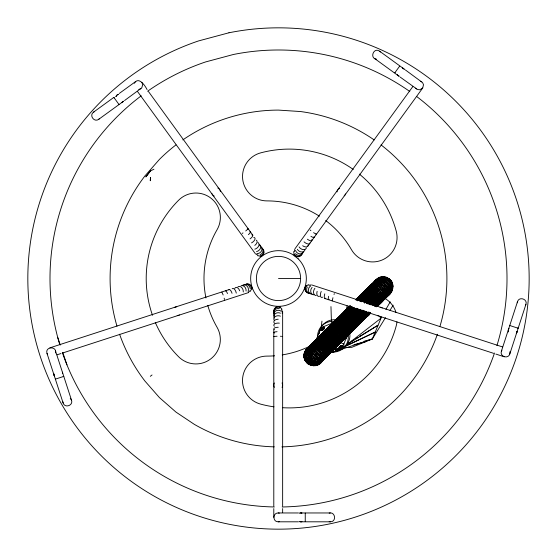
<?xml version="1.0" encoding="UTF-8"?>
<svg xmlns="http://www.w3.org/2000/svg" width="557" height="557" viewBox="0 0 557 557"><rect width="100%" height="100%" fill="white"/><g stroke="black" fill="none" stroke-linecap="round" stroke-linejoin="round"><path stroke-width="0.84" d="M343.453 338.788L343.474 337.967L345.326 336.115L346.182 337.584L344.115 339.693L343.001 339.777L342.52 338.76L345.326 336.115L345.18 338.043L344.115 339.693L343.453 338.788L342.52 338.76L344.428 337.41L345.18 338.043L346.182 337.584L343.453 338.788L343.001 339.777L345.18 338.043M375.515 305.953C382.151 300.293 396.918 292.669 389.83 282.002C386.022 276.279 376.323 276.676 373.399 283.053L373.719 283.569C372.682 286.994 373.455 291.039 376.177 293.483C371.032 288.728 373.225 279.154 380.02 277.268L380.431 277.992C377.235 287.022 370.865 294.562 365.726 302.548M305.633 350.813C311.391 338.51 330.593 350.402 322.294 361.082C315.534 371.073 299.575 360.302 305.786 350.151C322.531 333.998 343.237 322.656 362.913 310.507M55.547 352.971C57.072 345.82 44.748 346.468 47.018 353.417L63.115 402.976C64.668 408.448 73.489 405.58 71.533 400.246L55.428 350.687M376.483 306.51C383.703 299.965 402.76 284.662 386.154 277.205L361.542 301.817M323.088 359.78C316.244 373.949 295.753 359.759 307.081 348.689M305.25 513.108L305.25 521.658M323.631 352.33C326.486 363.853 311.245 370.809 305.313 360.052C301.086 351.968 309.915 345.598 315.304 341.142C329.438 329.368 344.929 319.321 360.818 310.082M305.083 358.262L304.025 357.469L304.233 355.603L305.675 352.741L316.139 339.798L332.097 324.355L343.453 314.97L353.542 307.749M317.615 339.276L317.03 337.89L321.215 327.613L321.946 321.124M351.237 306.761L342.506 313.939L331.116 324.654C330.322 329.855 336.498 333.065 338.788 337.173C339.812 338.941 340.954 341.107 340.195 343.182C335.648 347.457 331.206 353.208 324.835 354.635L323.694 354.127C322.141 347.624 314.461 344.01 308.578 347.366M392.755 288.143L392.817 285.003L372.724 305.104M298.482 521.805L278.222 521.805C272.54 522.02 272.54 512.746 278.222 512.962L298.482 512.962M221.867 292.112L223.162 294.98M375.112 280.832L359.913 300.919M507.657 331.951L501.397 351.216C499.434 356.557 508.263 359.425 509.808 353.953L525.912 304.394C527.876 299.06 519.047 296.192 517.502 301.664L508.652 328.895M517.286 302.799L517.502 301.664M509.808 353.953L509.934 351.669M324 353.82L323.345 358.687L323.875 358.987C339.345 345.11 350.757 327.063 363.554 310.764M294.646 249.487L294.472 251.667M304.721 356.772L303.899 355.93C307.241 346.705 315.847 340.369 322.705 333.747C333.476 324.446 344.985 315.958 357.253 308.724M362.718 301.643L375.362 283.06L376.943 280.345L377.284 278.66L374.311 282.141L373.42 285.003L377.347 294.486C381.079 297.417 386.795 296.832 390.067 293.483L377.347 294.486L375.119 292.369C368.532 290.448 362.691 296.428 357.587 299.701C359.725 293.978 366.597 289.048 372.41 287.433L373.364 288.136L373.782 289.577L377.347 294.486C381.148 297.271 386.788 296.902 390.067 293.483L376.929 306.615L389.601 291.297L392.755 285.073L391.87 282.086L369.444 304.512M376.052 306.294C381.991 300.383 391.348 295.384 392.943 286.542L373.789 305.689M337.445 350.715L331.763 352.623L342.04 348.445L346.224 338.162L341.852 327.808L347.157 305.856M321.41 330.043L322.775 327.523L323.735 326.973L324.599 327.697L324.23 328.741L322.691 330.217L321.124 330.475L320.923 329.375L322.775 327.523L322.983 328.623L321.124 330.475L321.716 328.825L323.735 326.973L322.983 328.623L320.923 329.375L321.41 330.043L322.691 330.217L324.599 327.697L322.983 328.623L324.23 328.741L321.124 330.475L324.599 327.697M344.393 338.614L344.115 339.693L343.474 337.967L346.175 336.609L344.393 338.614L343.474 337.967L343.001 339.777L344.428 337.41M320.964 362.579L358.959 309.518M392.393 289.64L392.817 288.08L374.652 306.246M332.961 297.696L332.202 300.898L332.522 300.376M341.796 327.168L338.997 329.271L340.111 330.851L341.796 327.168L339.143 330.754L340.111 330.851L342.116 328.909L340.856 327.412L338.997 329.271L339.143 330.754L342.116 328.909L341.002 328.902L339.143 330.754L340.856 327.412L342.52 328.031M324.125 355.352L322.761 360.101L323.116 360.261C337.486 344.811 349.434 327.182 362.092 310.319M339.06 347.283L340.543 347.171L340.118 348.793L341.81 346.969L342.395 345.312L340.828 345.577L339.06 347.283L339.067 348.404L340.118 348.793L342.597 346.419L342.395 345.312L339.06 347.283L340.8 348.111L342.597 346.419L339.067 348.404L340.828 345.577L340.926 346.545L339.067 348.404L342.395 345.312L340.118 348.793L340 347.853M304.588 355.241L304.025 354.391L304.7 352.581L307.311 348.626L309.4 346.538L332.48 330.872L364.779 310.938M334.026 294.507L334.346 293.65M150.306 376.316L152.047 374.979M345.695 347.526L351.773 347.345L372.334 338.99L381.559 316.919M282.051 313.131L282.49 312.101M374.617 305.668C380.765 300.62 388.779 296.985 392.462 289.577L375.822 306.218M391.808 291.067L392.462 289.577M332.23 323.401L331.338 325.434L329.744 326.165L332.23 323.401L330.224 325.33L331.06 327.091L333.532 324.501L331.596 324.313L332.661 323.826M377.521 305.856C379.602 301.1 375.724 296.039 371.951 293.421C365.796 288.241 359.766 294.792 356.383 299.847M324.014 356.877L321.96 361.409L335.537 343.941L360.553 309.901M501.397 351.216L501.892 350.179M525.418 305.438L525.912 304.394M323.735 326.973L322.6 329.243L321.124 330.475M304.7 353.716L304.387 352.894C318.52 334.27 339.345 321.654 358.987 309.434M331.979 351.098L331.29 352.393L331.102 351.704M307.77 246.215L422.714 88.006L423.508 84.713L422.575 82.624L405.343 69.917M333.19 323.582L331.06 327.091L329.744 326.165L332.724 324.042M333.302 350.464L331.29 352.393L333.775 349.629M385.897 309.379L390.234 301.845M323.666 358.367L321.681 361.688M134.272 83.278C138.693 75.982 145.105 85.667 147.062 89.593M376.267 306.601L391.87 290.998C386.6 303.3 367.606 295.154 373.399 283.053C364.863 286.771 368.783 299.527 376.915 300.912C386.071 303.092 394.175 289.647 386.607 283.053C381.051 276.342 368.678 281.675 371.004 290.496C373.482 301.699 387.665 300.752 391.87 290.998L377.347 294.486C370.753 290.476 363.255 297.584 357.705 300.724M339.067 350.172L372.334 338.99L385.465 317.685M389.991 310.34L393.165 305.194M346.224 338.162L363.679 310.715M368.274 303.488L374.123 295.029M249.808 290.817L248.38 292.481M306.427 349.511L349.615 306.155M305.055 352.226L304.978 351.467L306.085 349.852M399.529 66.422C400.775 64.549 393.632 74.38 395.031 72.626M364.389 301.824L376.769 283.074L378.363 280.067L378.962 278.326L378.6 277.859L356.041 299.903M367.293 302.959C372.48 294.848 378.99 287.175 381.949 277.894L381.517 276.913L380.09 277.205L357.295 299.986M368.316 304.094C373.747 295.704 380.515 287.718 383.46 278.04L383.056 276.787L381.587 276.843L357.664 300.759M357.343 309.177L328.811 349.009L322.433 358.457L319.802 363.568M361.054 301.553L376.281 279.663L356.083 299.687M369.709 304.609C375.223 296.213 382.025 288.178 384.943 278.416L384.588 276.913L381.587 276.843M356.222 308.23C343.565 326.632 328.895 343.899 318.374 363.658L318.493 364.369L321.305 362.238M372.605 305.034C377.883 296.428 386.676 288.296 387.512 277.859M294.966 248.784L412.772 86.641M354.642 308.035C341.831 326.458 326.792 343.746 316.912 363.979L317.072 364.953L320.143 363.227M364.919 311.217C351.961 326.91 340.919 345.458 324.425 357.601C322.454 365.023 311.607 366.186 307.541 359.94C302.179 353.298 308.947 342.896 316.787 343.049C336.908 346.343 321.48 373.601 309.177 356.181C304.825 349.093 312.825 338.858 320.665 340.828C327.077 342.242 332.014 351.042 327.098 356.445C321.695 361.361 312.888 356.431 311.481 350.012C309.441 342.715 318.026 338.837 321.821 334.116C332.083 324.613 343.084 315.868 354.934 308.418C358.332 312.561 366.172 321.8 370.468 312.978M373.594 305.556C379.101 297.083 387.637 289.062 388.821 278.667L386.085 277.275L383.125 276.725L359.154 300.683M353.263 307.736C340.23 326.137 324.842 343.453 315.408 364.069L315.582 365.308L316.759 365.267L318.841 364.02M150.46 170.895L145.92 176.827L150.46 170.895L153.927 169.231M359.042 300.174L371.61 284.342L374.179 281.772L374.311 282.141M317.33 346.022L318.214 347.15L319.76 347.728L324.536 347.29L331.338 344.623L339.972 339.505L355.714 327.154L367.126 316.425L367.432 314.601L366.165 311.662L349.281 332.752L339.213 344.163L331.408 351.968L328.512 354.356L324.752 356.139L323.819 355.658L323.039 350.91M374.422 306.051C380.132 297.779 388.396 289.925 389.997 279.67L388.897 278.597L364.487 303.001M352.296 307.116L333.928 331.443L319.969 351.857L314.851 361.103L313.897 363.916L314.051 365.427L315.262 365.629L317.427 364.605M368.163 312.47L350.242 333.128L335.913 346.955L332.209 349.824L326.604 352.866L324.689 353.131L323.332 352.63L322.503 351.439L322.231 349.594M366.75 312.728L355.408 326.625L339.791 343.76L337.612 344.421L334.395 343.425L330.837 340.988L327.718 337.646L325.385 333.037L325.497 330.447L337.243 319.21L352.303 307.179M358.04 299.882C364.111 293.623 371.387 277.309 382.227 285.261C391.446 292.488 384.226 301.365 376.783 306.622L391.063 292.314L377.347 294.486L374.311 291.053L372.925 290.427C366.36 290.691 361.375 296.039 356.48 299.84M375.585 305.884C381.294 298.065 389.051 290.608 390.993 280.839L390.067 279.6L366.221 303.44M351.432 306.649L333.044 330.308L318.82 350.833L313.473 360.476L312.428 363.533L312.519 365.301L313.723 365.754L315.937 364.953M369.075 312.616C360.205 323.178 350.819 333.371 340.418 342.451C335.244 346.001 329.647 352.692 322.74 351.209L321.702 350.13L321.229 348.424M357.141 299.77C362.168 294.604 366.234 287.642 372.842 284.446L373.364 285.066M350.687 306.35L332.285 329.208L317.796 349.685L312.185 359.641L311.015 362.927L311.022 364.939L312.185 365.636L314.413 365.065M376.059 306.308C381.893 298.796 389.399 291.61 391.801 282.155L391.063 280.77L367.885 303.948M390.004 293.546L391.063 292.314M369.716 312.818C360.699 323.109 351.126 332.982 340.452 341.58C334.987 345.208 329.027 351.133 321.932 349.9L320.7 348.954L320.059 347.422M320.031 335.878L317.337 338.21L320.031 335.878L317.337 338.21L318.583 337.626M322.294 361.082L320.679 362.865L370.537 313.006M350.256 306.03C339.93 317.504 330.238 329.563 321.243 342.109C317.017 349.176 310.472 355.867 309.601 364.348L310.681 365.274L312.881 364.932M376.184 306.858C382.158 299.631 389.503 292.717 392.393 283.576L390.993 280.839L388.821 278.667M330.872 325.072C321.584 335.968 310.214 346.301 305.313 360.052L305.772 361.709L307.492 362.168M370.182 312.943C359.745 324.202 348.689 335.112 335.843 343.627C331.081 346.106 325.03 350.826 319.53 347.958L318.75 346.614M422.714 88.006L419.832 89.774L417.555 89.538L400.149 77.075M331.06 327.091L333.532 324.501L331.68 326.353L329.744 326.165L332.912 325.239L331.596 324.313M356.027 299.833C360.295 292.669 368.664 299.694 371.463 304.498C376.497 295.83 385.514 287.649 386.085 277.275L384.657 276.843L360.17 301.323M349.803 306.078C339.352 317.024 329.667 328.693 320.644 340.849C316.118 348.034 309.504 354.851 308.286 363.54L309.26 364.689L311.391 364.57M376.929 306.615L385.959 296.909L391.668 289.229L392.873 286.611L392.393 283.576L370.983 304.978M305.786 350.151L350.033 305.911M304.978 351.467L350.269 306.183M356.459 299.993L378.663 277.79L380.02 277.268M304.387 352.894L350.917 306.371M304.025 354.391L351.982 306.441M303.899 355.93L352.442 307.394M304.025 357.469L353.987 307.513M305.682 359.683L304.38 358.973L355.053 308.306M306.489 360.992L304.964 360.393L356.988 308.383M363.324 302.047L387.581 277.79M305.772 361.709L358.534 308.954M350.276 305.925C333.782 322.531 314.956 339.31 306.113 361.368L306.775 362.879L360.17 309.49M342.116 328.909L340.661 329.89L340.097 329.083L338.997 329.271L339.443 329.821L340.661 329.89L342.054 328.498M349.524 306.308C338.962 316.668 329.271 327.892 320.233 339.603C315.401 346.844 308.731 353.723 307.116 362.537L307.944 363.881L361.883 309.95M309.26 364.689L363.644 310.305M310.681 365.274L364.849 311.119M312.185 365.636L366.165 311.662M313.723 365.754L367.279 312.205M315.262 365.629L368.936 311.962C350.513 325.267 331.074 338.384 309.88 346.565M316.759 365.267L369.375 312.658M318.186 364.675L370.266 312.602M319.502 363.867L370.53 312.846M370.391 313.104L360.964 321.904L349.74 331.157L334.841 341.121L323.526 346.127L318.444 346.92L316.787 346.558L315.833 345.66M356.167 299.715C361.075 295.628 365.803 289.556 372.549 288.951L373.726 289.633L377.347 294.486L381.587 296.24C374.151 291.979 365.935 296.728 359.474 300.919M114.206 97.858L113.837 97.391L93.562 112.124C88.835 115.292 94.286 122.798 98.756 119.282L121.927 102.453M98.756 119.282L99.599 118.488M124.524 100.566L141.757 87.86L142.717 84.615L141.896 82.478M370.398 312.867C354.175 326.381 336.985 343.216 315.29 346.203L314.308 345.528M370.245 312.533C353.361 326.2 335.356 341.156 313.751 346.085L312.783 345.639M350.346 306.524C333.65 322.231 314.865 337.716 304.721 358.631L304.964 360.393M342.395 345.312L340.926 346.545L341.81 346.969M339.067 348.404L340.543 347.171L340.8 348.111M369.34 312.568L353.124 324.696L337.027 334.806L319.697 343.655L313.995 345.841L311.293 345.988M342.04 348.445L380.696 318.43L379.721 316.125M245.721 230.96L248.22 228.816L247.656 229.052M119.323 93.409L135.713 81.496M367.147 312.129L345.605 326.228L307.415 348.355M320.923 329.375L321.716 328.825L322.6 329.243L322.691 330.217M307.965 347.972L365.977 311.614M242.225 233.418L242.991 232.91M373.322 305.452L388.828 294.549L377.347 294.486L372.508 285.922C366.255 287.663 358.13 294.952 363.735 301.629L371.721 297.939L380.027 295.941M387.519 295.356L371.999 305.027M338.614 349.838L377.904 325.281L359.495 336.47M343.293 346.308L335.189 351.23L375.119 332.132L342.604 347.498M347.707 343.627L349.921 342.283M351.39 341.385L353.604 340.048M355.812 338.705L358.019 337.361M361.493 301.246C366.764 298.392 372.424 295.14 378.607 295.349M331.116 324.654C337.389 324.877 344.783 332.271 344.999 338.545C339.297 339.29 336.129 332.244 331.297 330.197C326.743 326.987 323.144 332.257 320.54 335.398C314.865 342.736 305.842 349.406 304.38 358.973M370.683 304.421L386.092 295.941M93.562 112.124L94.572 111.574M140.914 88.654L138.777 89.475M369.089 303.809L384.595 296.303M367.154 303.231L377.709 298.253L383.063 296.421M364.64 302.848C370.523 300.195 376.483 296.38 383.119 296.359L377.347 294.486L373.301 286.542M331.763 352.623L341.051 348.236M55.512 379.08L63.783 376.407L63.213 376.567M321.215 327.613L331.492 323.436L341.852 327.808M308.954 285.4L311.085 284.892M49.858 347.847L229.219 289.563M57.099 354.795L60.957 353.542M63.22 352.804L248.443 292.62M333.295 349.789L341.601 347.491M364.027 341.288L372.334 338.99M334.917 349.497L340.696 348.034M353.918 344.699L365.483 341.775M380.09 277.205L384.588 276.913M282.051 336.637L282.49 336.567M329.18 513.108C335.384 511.291 336.79 521.958 330.329 521.805L301.692 521.805M278.222 521.805L279.363 521.658M277.073 336.226L273.793 336.498L274.385 336.637M278.5 278.5L300.62 278.5A22.113 22.113 0 0 0 267.451 259.346A22.113 22.113 0 0 0 267.444 297.64A22.113 22.113 0 0 0 300.613 278.5M301.692 512.962L330.329 512.962M307.944 363.881L309.971 363.979M280.429 336.254L281.348 336.296M317.03 337.89L318.681 337.974M373.782 283.506L377.347 294.486L387.581 295.294M330.224 325.33L331.338 325.434L331.68 326.353L330.308 326.193M278.222 512.962L279.363 513.108M329.18 521.658L330.329 521.805M306.775 362.879L308.662 363.164M374.374 282.079L377.347 294.486L386.154 295.878M376.518 59.174C369.249 58.415 373.67 46.892 379.582 51.195L402.746 68.031M375.181 280.77L377.347 294.486L384.657 296.24M257.919 255.015L255.893 254.18M517.599 328.073L518.17 328.233L509.892 325.56M311.85 284.982L502.463 346.914M324.87 298.517L493.606 353.34M495.869 354.078L504.238 356.793M338.997 329.271L340.661 329.89M366.583 295.44L371.951 297.71L375.515 306.148M340.264 342.485L344.101 344.108M420.723 81.273L421.74 81.823M377.291 294.542L378.663 295.294M313.584 232.638L316.397 234.344L316 233.884M374.381 58.353L397.552 75.188M310.172 230.069L310.883 230.64M379.582 51.195L380.417 51.996M415.703 88.187L416.539 88.981M118.94 104.431L113.837 97.391M70.286 398.325L71.533 400.246M281.348 309.595L282.49 311.46M148.461 91.515L252.746 235.054M137.523 91.508L255.329 253.658M339.443 329.821L340.111 330.851M224.304 299.84L224.506 300.237M47.018 353.417L47.512 354.461M57.782 337.639L60.281 345.062M62.774 352.477L66.937 364.835M224.172 298.183L224.408 299.067M62.906 401.841L63.115 402.976M340.856 327.412L341.002 328.902M376.177 279.6L377.347 294.486M330.962 306.587L331.492 323.436M319.189 336.358L319.203 337.326M282.643 311.454L282.643 506.209M282.643 508.59L282.643 512.642M273.793 329.507L273.793 506.209M273.793 508.59L273.793 517.383M243.694 285.024A4.428 4.157 72 0 1 250.218 288.596M244.69 284.704A4.428 4.331 72 0 1 250.33 291.395M242.218 285.504A4.428 3.892 72 0 1 247.016 286.11A4.428 3.892 72 0 1 248.088 291.381M241.104 285.706A4.428 3.551 72 0 1 246.083 291.06M237.923 286.904A4.428 3.133 72 0 1 241.543 287.384A4.428 3.133 72 0 1 243.277 291.972M234.734 288.401A4.428 2.646 72 0 1 239.691 290.817M232.172 288.77A4.428 2.11 72 0 1 236.3 293.121M228.892 289.835A4.428 1.525 72 0 1 232.039 293.302M225.432 290.956A4.428 0.912 72 0 1 227.465 293.588M246.215 284.049A4.428 4.421 72 0 1 251.917 289.174M174.571 307.478A4.421 4.386 72 0 1 176.729 306.782M179.368 314.907A4.421 4.386 72 0 1 177.21 315.61M274.392 314.621A4.428 4.157 0 0 1 279.363 308.515M274.392 313.619A4.428 4.331 0 0 1 276.007 307.694A4.428 4.331 0 0 1 282.058 309.274M274.392 316.111A4.428 3.892 0 0 1 275.527 311.078A4.428 3.892 0 0 1 281.355 311.405M274.392 318.068A4.428 3.551 0 0 1 275.095 313.786A4.428 3.551 0 0 1 280.429 313.215M274.392 320.442A4.428 3.133 0 0 1 275.095 316.668A4.428 3.133 0 0 1 280.429 316.16M274.392 323.185A4.428 2.646 0 0 1 278.222 319.217M274.392 326.242A4.428 2.11 0 0 1 274.712 323.909A4.428 2.11 0 0 1 279.363 323.151M274.392 329.549A4.428 1.525 0 0 1 278.222 327.265M274.392 333.037A4.428 0.912 0 0 1 277.08 331.7M274.392 313.125A4.428 4.421 0 0 1 280.436 307.081M299.687 521.665A4.435 4.407 -90 0 0 301.985 521.665A4.421 4.421 0 0 1 299.694 521.658M299.687 513.094A4.435 4.407 -90 0 1 301.985 513.094A4.421 4.421 0 0 0 299.694 513.108M282.051 382.972A4.421 4.386 0 0 1 282.051 387.359M274.385 387.359A4.421 4.386 0 0 1 274.385 382.972M261.539 247.412A4.428 4.157 -36 0 1 260.154 254.723M262.152 248.262A4.428 4.331 -36 0 1 257.529 255.698M259.715 245.658A4.428 3.892 -36 0 1 261.755 250.399A4.428 3.892 -36 0 1 256.854 253.553M259.423 244.509A4.428 3.551 -36 0 1 260.342 248.45A4.428 3.551 -36 0 1 256.533 251.548M257.968 242.504A4.428 3.133 -36 0 1 258.629 246.097A4.428 3.133 -36 0 1 254.8 249.167M256.29 240.192A4.428 2.646 -36 0 1 254.793 245.393M253.762 237.463A4.428 2.11 -36 0 1 254.876 239.538A4.428 2.11 -36 0 1 251.555 242.88M251.82 234.782A4.428 1.525 -36 0 1 250.065 238.883M249.766 231.963A4.428 0.912 -36 0 1 248.38 234.622M262.451 248.673A4.428 4.421 -36 0 1 260.14 256.519M115.967 96.57A4.435 4.407 54 0 1 118.425 94.23A4.421 4.421 0 0 0 115.974 96.57M217.843 188.015A4.421 4.386 -36 0 1 220.419 191.566M214.222 196.064A4.421 4.386 -36 0 1 211.911 193.634M302.465 252.502A4.428 4.331 36 0 1 297.675 256.345A4.428 4.331 36 0 1 293.706 251.513M302.82 252.767A4.428 4.157 36 0 1 295.447 253.707M303.739 251.506A4.428 3.892 36 0 1 299.499 253.839A4.428 3.892 36 0 1 295.53 250.204M304.937 249.856A4.428 3.551 36 0 1 301.469 251.945A4.428 3.551 36 0 1 297.341 249.278M306.392 247.851A4.428 3.133 36 0 1 303.182 249.592A4.428 3.133 36 0 1 299.074 246.897M308.07 245.54A4.428 2.646 36 0 1 302.66 245.728M309.943 242.956A4.428 2.11 36 0 1 304.045 241.87M311.829 239.614A4.428 1.525 36 0 1 307.387 239.218M313.883 236.795A4.428 0.912 36 0 1 310.924 236.293M301.908 254.02A4.428 4.421 36 0 1 293.734 254.243M404.285 69.319A4.435 4.407 -54 0 0 402.433 67.968A4.421 4.421 0 0 1 404.278 69.326M345.549 193.961A4.421 4.386 36 0 1 344.212 195.799M337.034 191.893A4.421 4.386 36 0 1 337.841 189.77M338.635 188.941A4.421 4.386 36 0 1 339.61 188.343M310.632 293.254A4.428 4.331 -72 0 1 305.494 289.891A4.428 4.331 -72 0 1 308.87 284.627M310.493 293.678A4.428 4.157 -72 0 1 307.318 286.952M311.976 294.159A4.428 3.892 -72 0 1 308.446 290.851A4.428 3.892 -72 0 1 310.674 285.957M313.911 294.785A4.428 3.551 -72 0 1 310.848 292.14A4.428 3.551 -72 0 1 312.115 287.391M316.265 295.551A4.428 3.133 -72 0 1 313.626 293.038A4.428 3.133 -72 0 1 314.914 288.303M319.732 296.22A4.428 2.646 -72 0 1 317.135 291.353M322.635 297.16A4.428 2.11 -72 0 1 320.519 296.136A4.428 2.11 -72 0 1 321.236 291.478M325.782 298.183A4.428 1.525 -72 0 1 324.787 293.838M329.096 299.262A4.428 0.912 -72 0 1 328.658 296.296M309.017 293.198A4.428 4.421 -72 0 1 306.28 285.49M516.311 333.49A4.435 4.407 18 0 0 517.021 331.304A4.421 4.421 0 0 1 516.304 333.483M378.488 315.937A4.421 4.386 -72 0 1 377.458 315.443M380.097 307.311A4.421 4.386 -72 0 1 382.255 308.014M282.462 407.689A110.704 110.704 0 0 0 396.222 325.852A24.424 24.424 0 0 0 396.939 321.918M273.981 406.833A110.704 110.704 0 0 1 260.62 404.124A24.424 24.424 0 0 1 266.97 356.104A97.586 97.586 0 0 0 274.622 355.805M357.761 300.153A24.424 24.424 0 0 1 396.006 312.449M381.023 144.904A168.402 168.402 0 0 1 440.016 326.172M437.405 334.249A168.402 168.402 0 0 1 281.877 446.867M274.26 446.846A168.402 168.402 0 0 1 194.289 424.337L175.977 412.096L159.413 397.573L144.89 381.009A168.402 168.402 0 0 1 119.588 334.228M116.977 326.151A168.402 168.402 0 0 1 144.904 175.977L159.427 159.413A168.402 168.402 0 0 1 175.991 144.89M182.842 139.904A168.402 168.402 0 0 1 278.507 110.098L300.488 111.539A168.402 168.402 0 0 1 374.172 139.918M207.768 305.396A97.586 97.586 0 0 0 217.056 327.293A24.424 24.424 0 0 1 178.63 356.772A110.704 110.704 0 0 1 155.299 322.419M205.944 297.953A97.586 97.586 0 0 1 217.063 229.714A24.424 24.424 0 0 0 178.644 200.207A110.704 110.704 0 0 0 152.5 315.283M319.398 216.179A97.586 97.586 0 0 0 266.97 200.896A24.424 24.424 0 0 1 260.648 152.876A110.704 110.704 0 0 1 353.27 169.46M325.692 220.544A97.586 97.586 0 0 1 351.474 249.689A24.424 24.424 0 0 0 396.229 231.169A110.704 110.704 0 0 0 359.362 174.104M311.266 345.465A97.586 97.586 0 0 1 282.232 354.9M317.629 337.904A15.533 15.248 45 0 1 332.139 321.319A15.533 15.248 45 0 1 348.348 336.846A15.533 15.248 45 0 1 332.425 352.073M343.258 322.587A15.533 15.248 45 0 1 336.024 350.457M319.196 333.629A15.533 15.248 45 0 1 342.694 322.211M416.831 96.626A228.502 228.502 0 0 1 496.935 345.584M494.505 353.034A228.502 228.502 0 0 1 282.197 506.974M274.357 506.967A228.502 228.502 0 0 1 62.356 352.623M59.683 344.33A228.502 228.502 0 0 1 141.213 95.839M147.563 91.237A228.502 228.502 0 0 1 205.617 61.931L233.334 54.502A228.502 228.502 0 0 1 409.799 91.487M324.835 354.635L324.425 357.601L323.701 357.19C325.608 348.076 312.783 341.803 306.796 348.974C311.976 341.135 325.01 345.507 324.835 354.635M150.487 177.586L150.293 180.691L150.487 177.586M315.339 341.942C313.396 350.52 328.7 360.184 332.209 349.824C334.151 341.246 318.848 331.575 315.339 341.942M365.587 291.701C363.401 300.592 379.129 309.991 382.624 299.408C384.817 290.517 369.082 281.125 365.587 291.701M320.171 336.275C318.534 343.578 330.628 354.517 335.913 346.955C337.549 339.652 325.455 328.714 320.171 336.275M336.595 319.175C339.31 324.828 344.832 330.35 350.485 333.058C347.77 327.405 342.256 321.883 336.595 319.175M347.805 307.965L347.693 308.251C350.395 314.03 355.631 319.265 361.409 321.967L361.806 321.57C359.105 315.784 353.876 310.555 348.09 307.854L347.805 307.965M228.955 32.779L198.55 40.926A250.664 250.664 0 0 0 105.001 459.421A250.664 250.664 0 0 0 519.208 348.431A250.664 250.664 0 0 0 228.955 32.779M342.318 313.626L356.097 327.446L342.318 313.626M298.183 258.817L292.418 254.396A27.836 27.836 0 0 0 250.768 276.077A27.836 27.836 0 0 0 288.018 304.658A27.836 27.836 0 0 0 298.183 258.817M62.642 373.329A4.435 4.407 -18 0 0 62.433 372.194A4.421 4.421 0 0 1 62.628 373.329M53.778 373.796A4.435 4.407 -18 0 0 54.489 375.982A4.421 4.421 0 0 1 53.792 373.796M121.607 102.509A4.435 4.407 54 0 0 123.466 101.165A4.421 4.421 0 0 1 121.6 102.502M397.392 74.903A4.435 4.407 -54 0 0 399.251 76.253A4.421 4.421 0 0 1 397.406 74.896M508.875 328.658A4.435 4.407 18 0 0 508.263 331.993A4.421 4.421 0 0 1 508.882 328.665"/></g></svg>
